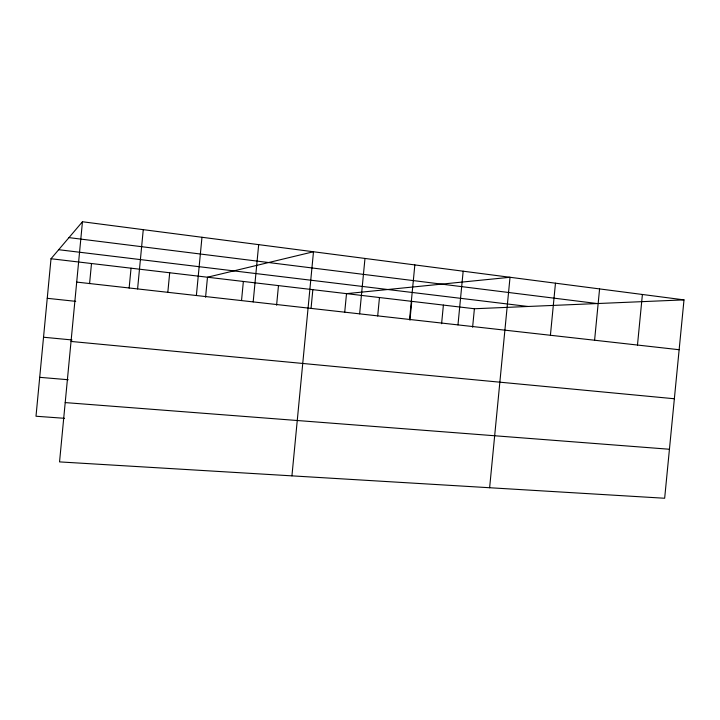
<?xml version="1.0" encoding="UTF-8"?>
<svg xmlns="http://www.w3.org/2000/svg" width="720" height="720" viewBox="0 0 720 720"><rect width="100%" height="100%" fill="white"/><g stroke="black" fill="none" stroke-linecap="round" stroke-linejoin="round"><path stroke-width="1.08" d="M82.458 221.751L59.544 461.898L664.659 498.249L684 299.88L82.458 221.751L51.012 258.741L36 416.241L64.548 418.311M89.577 283.635L91.494 263.52M129.141 288.072L131.049 268.191M137.592 288.927L143.262 229.644M167.814 292.41L169.695 272.754M196.38 295.524L201.969 237.267M205.569 297.225L207.486 277.218L313.488 251.757L291.933 475.857M241.569 300.15L243.36 281.457M253.179 301.905L258.678 244.638M276.597 305.19L278.478 285.606M311.031 308.52L312.849 289.665M344.709 312.3L346.509 293.643L510.021 277.281L489.627 487.737M359.631 313.857L364.977 258.444M377.685 315.999L379.467 297.531M409.572 319.455L414.837 264.915M409.941 320.193L411.759 301.347M441.594 323.739L443.394 305.082M457.974 324.891L463.167 271.197M472.608 327.213L474.399 308.745L684 299.88M550.413 335.268L555.471 283.185M594.594 340.227L599.58 288.918M637.479 345.042L642.402 294.48M65.205 402.588L669.438 449.253M39.708 377.334L68.238 379.728M43.533 337.23L72.027 339.957M71.037 341.451L674.361 398.754M47.241 298.305L75.717 301.347M76.698 282.087L679.14 349.722M51.012 258.741L474.399 308.745M58.689 249.705L527.994 306.477M68.976 237.618L597.249 303.552"/></g></svg>
